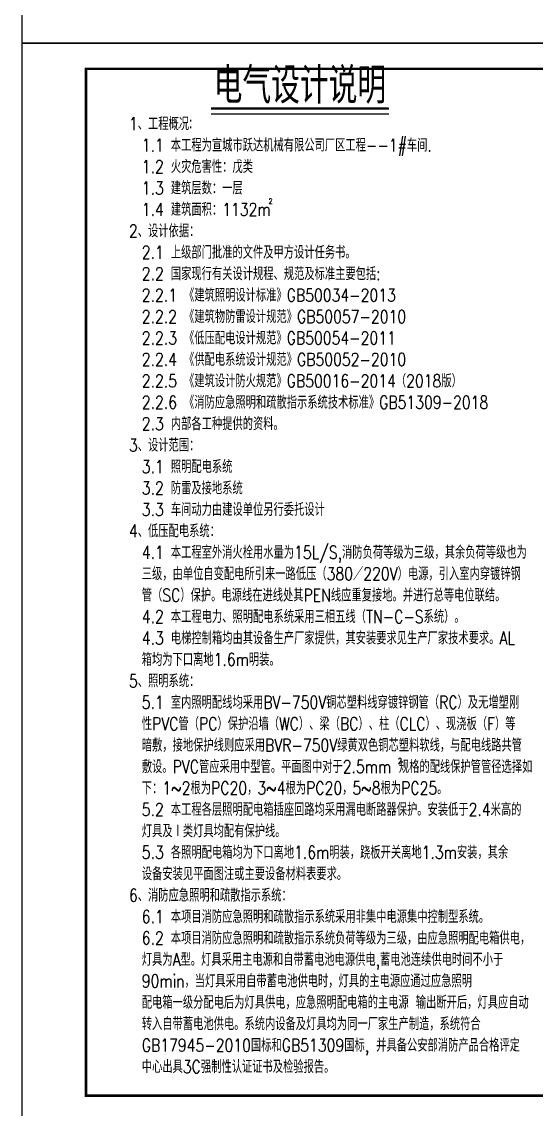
# Model space of a CAD drawing. Extents: x 185245 to 1992634, y -19957 to 755165.
# Drawn here: x 1845574 to 1865616, y 590182 to 632542 of the extents above; entities that cross this region are included whole.
import ezdxf

# ---------------------------------------------------------------- set-up
doc = ezdxf.new("R2010")
doc.units = 0
doc.header["$LTSCALE"] = 1000
doc.header["$MEASUREMENT"] = 0
doc.layers.add('E_SM', color=7, linetype='Continuous')
doc.layers.add('PUB_TITLE', color=4, linetype='Continuous')
doc.styles.add('E_SM', font='SIMPLEX', dxfattribs={"width": 0.8, "height": 3.5, "bigfont": 'HZTXT'})

msp = doc.modelspace()

# ---------------------------------------------------------------- linework, layer by layer
at = {"layer": 'E_SM'}
for p, q in [((1852948.9, 629161.5, 202.1), (1859870.6, 629161.5, 202.1)), ((1852948.9, 628961.5, 202.1), (1859870.6, 628961.5, 202.1))]:
    msp.add_line(p, q, dxfattribs=at)
at = {"layer": 'E_SM', "const_width": 100, "elevation": 202.1}
msp.add_lwpolyline([(1852948.9, 629161.5), (1859870.6, 629161.5)], dxfattribs=at)
at = {"layer": 'PUB_TITLE', "color": 4, "lineweight": -3}
msp.add_lwpolyline([(1845574.4, 631707), (1904974.4, 631707), (1904974.4, 673707), (1845574.4, 673707)], close=True, dxfattribs=at)
at = {"layer": 'PUB_TITLE'}
msp.add_lwpolyline([(1845574.4, 589707), (1904974.4, 589707), (1904974.4, 631707), (1845574.4, 631707)], close=True, dxfattribs=at)
at = {"layer": 'PUB_TITLE', "const_width": 100}
msp.add_lwpolyline([(1848074.4, 590707), (1903974.4, 590707), (1903974.4, 630707), (1848074.4, 630707)], close=True, dxfattribs=at)

# ---------------------------------------------------------------- texts
at = {"layer": 'E_SM', "style": 'E_SM'}
for s, height, width, p in [('电气设计说明', 1400, 0.8, (1853050.1, 629357.2, 202.1)), ('1、工程概况∶', 500, 0.8, (1849750.3, 628319.2, 202.1)), ('1.1 本工程为宣城市跃达机械有限公司厂区工程--1#车间.', 500, 0.8, (1850250.3, 627484.5, 202.1)), ('1.2 火灾危害性：戊类', 500, 0.8, (1850250.3, 626649.8, 202.1)), ('1.3 建筑层数：一层', 500, 0.8, (1850250.3, 625815, 202.1)), ('1.4 建筑面积：1132m', 500, 0.8, (1850250.3, 624980.3, 202.1)), ('2', 212.5, 0.752941, (1855187.5, 625447.3, 202.1)), ('2、设计依据：', 500, 0.8, (1849750.3, 624145.6, 202.1)), ('2.1 上级部门批准的文件及甲方设计任务书。', 500, 0.8, (1850250.3, 623310.9, 202.1)), ('2.2 国家现行有关设计规程、规范及标准主要包括:', 500, 0.8, (1850250.3, 622476.1, 202.1)), ('2.2.1 《建筑照明设计标准》GB50034-2013', 500, 0.8, (1850250.3, 621641.4, 202.1)), ('2.2.2 《建筑物防雷设计规范》GB50057-2010', 500, 0.8, (1850250.3, 620806.7, 202.1)), ('2.2.3 《低压配电设计规范》GB50054-2011', 500, 0.8, (1850250.3, 619972, 202.1)), ('2.2.4 《供配电系统设计规范》GB50052-2010', 500, 0.8, (1850250.3, 619137.3, 202.1)), ('2.2.5 《建筑设计防火规范》GB50016-2014（2018版）', 500, 0.8, (1850250.3, 618302.5, 202.1)), ('2.2.6 《消防应急照明和疏散指示系统技术标准》GB51309-2018', 500, 0.8, (1850250.3, 617467.8, 202.1)), ('2.3 内部各工种提供的资料。', 500, 0.8, (1850250.3, 616633.1, 202.1)), ('3、设计范围：', 500, 0.8, (1849750.3, 615798.4, 202.1)), ('3.1 照明配电系统', 500, 0.8, (1850250.3, 614963.6, 202.1)), ('3.2 防雷及接地系统', 500, 0.8, (1850250.3, 614128.9, 202.1)), ('3.3 车间动力由建设单位另行委托设计', 500, 0.8, (1850250.3, 613294.2, 202.1)), ('4、低压配电系统：', 500, 0.8, (1849750.3, 612459.5, 202.1)), ('4.1 本工程室外消火栓用水量为15L/S,消防负荷等级为三级，其余负荷等级也为', 500, 0.8, (1850250.3, 611624.8, 202.1)), ('三级，由单位自变配电所引来一路低压（380／220V）电源，引入室内穿镀锌钢', 500, 0.8, (1850250.3, 610790, 202.1)), ('管（SC）保护。电源线在进线处其PEN线应重复接地。并进行总等电位联结。', 500, 0.8, (1850250.3, 609955.3, 202.1)), ('4.2 本工程电力、照明配电系统采用三相五线（TN-C-S系统）。', 500, 0.8, (1850250.3, 609120.6, 202.1)), ('4.3 电梯控制箱均由其设备生产厂家提供，其安装要求见生产厂家技术要求。AL', 500, 0.8, (1850250.3, 608285.9, 202.1)), ('箱均为下口离地1.6m明装。', 500, 0.8, (1850250.3, 607451.1, 202.1)), ('5、照明系统：', 500, 0.8, (1849750.3, 606616.4, 202.1)), ('5.1 室内照明配线均采用BV-750V铜芯塑料线穿镀锌钢管（RC）及无增塑刚', 500, 0.8, (1850250.3, 605781.7, 202.1)), ('性PVC管（PC）保护沿墙（WC）、梁（BC）、柱（CLC）、现浇板（F）等', 500, 0.8, (1850250.3, 604947, 202.1)), ('暗敷，接地保护线则应采用BVR-750V绿黄双色铜芯塑料软线，与配电线路共管', 500, 0.8, (1850250.3, 604112.3, 202.1)), ('敷设。PVC管应采用中型管。平面图中对于2.5mm', 500, 0.8, (1850250.3, 603277.5, 202.1)), ('2', 212.5, 0.752941, (1860227.3, 603642.9, 202.1)), ('规格的配线保护管管径选择如', 500, 0.8, (1860265.4, 603277.5, 202.1)), ('下：1~2根为PC20，3~4根为PC20，5~8根为PC25。', 500, 0.8, (1850250.3, 602442.8, 202.1)), ('5.2 本工程各层照明配电箱插座回路均采用漏电断路器保护。安装低于2.4米高的', 500, 0.8, (1850250.3, 601608.1, 202.1)), ('灯具及Ⅰ类灯具均配有保护线。', 500, 0.8, (1850250.3, 600773.4, 202.1)), ('5.3 各照明配电箱均为下口离地1.6m明装，跷板开关离地1.3m安装，其余', 500, 0.8, (1850250.3, 599938.6, 202.1)), ('设备安装见平面图注或主要设备材料表要求。', 500, 0.8, (1850250.3, 599103.9, 202.1)), ('6、消防应急照明和疏散指示系统：', 500, 0.8, (1849750.3, 598269.2, 202.1)), ('6.1 本项目消防应急照明和疏散指示系统采用非集中电源集中控制型系统。', 500, 0.8, (1850250.3, 597434.5, 202.1)), ('6.2 本项目消防应急照明和疏散指示系统负荷等级为三级，由应急照明配电箱供电，', 500, 0.8, (1850250.3, 596599.8, 202.1)), ('灯具为A型。灯具采用主电源和自带蓄电池电源供电,蓄电池连续供电时间不小于', 500, 0.8, (1850250.3, 595765, 202.1)), ('90min，当灯具采用自带蓄电池供电时，灯具的主电源应通过应急照明', 500, 0.8, (1850250.3, 594930.3, 202.1)), ('配电箱一级分配电后为灯具供电，应急照明配电箱的主电源 输出断开后，灯具应自动', 500, 0.8, (1850250.3, 594095.6, 202.1)), ('转入自带蓄电池供电。系统内设备及灯具均为同一厂家生产制造，系统符合', 500, 0.8, (1850250.3, 593260.9, 202.1)), ('GB17945-2010国标和GB51309国标, 并具备公安部消防产品合格评定', 500, 0.8, (1850250.3, 592426.2, 202.1)), ('中心出具3C强制性认证证书及检验报告。 ', 500, 0.8, (1850250.3, 591591.4, 202.1))]:
    msp.add_text(s, height=height, dxfattribs=dict(at, width=width)).set_placement(p)

doc.saveas('drawing.dxf')
